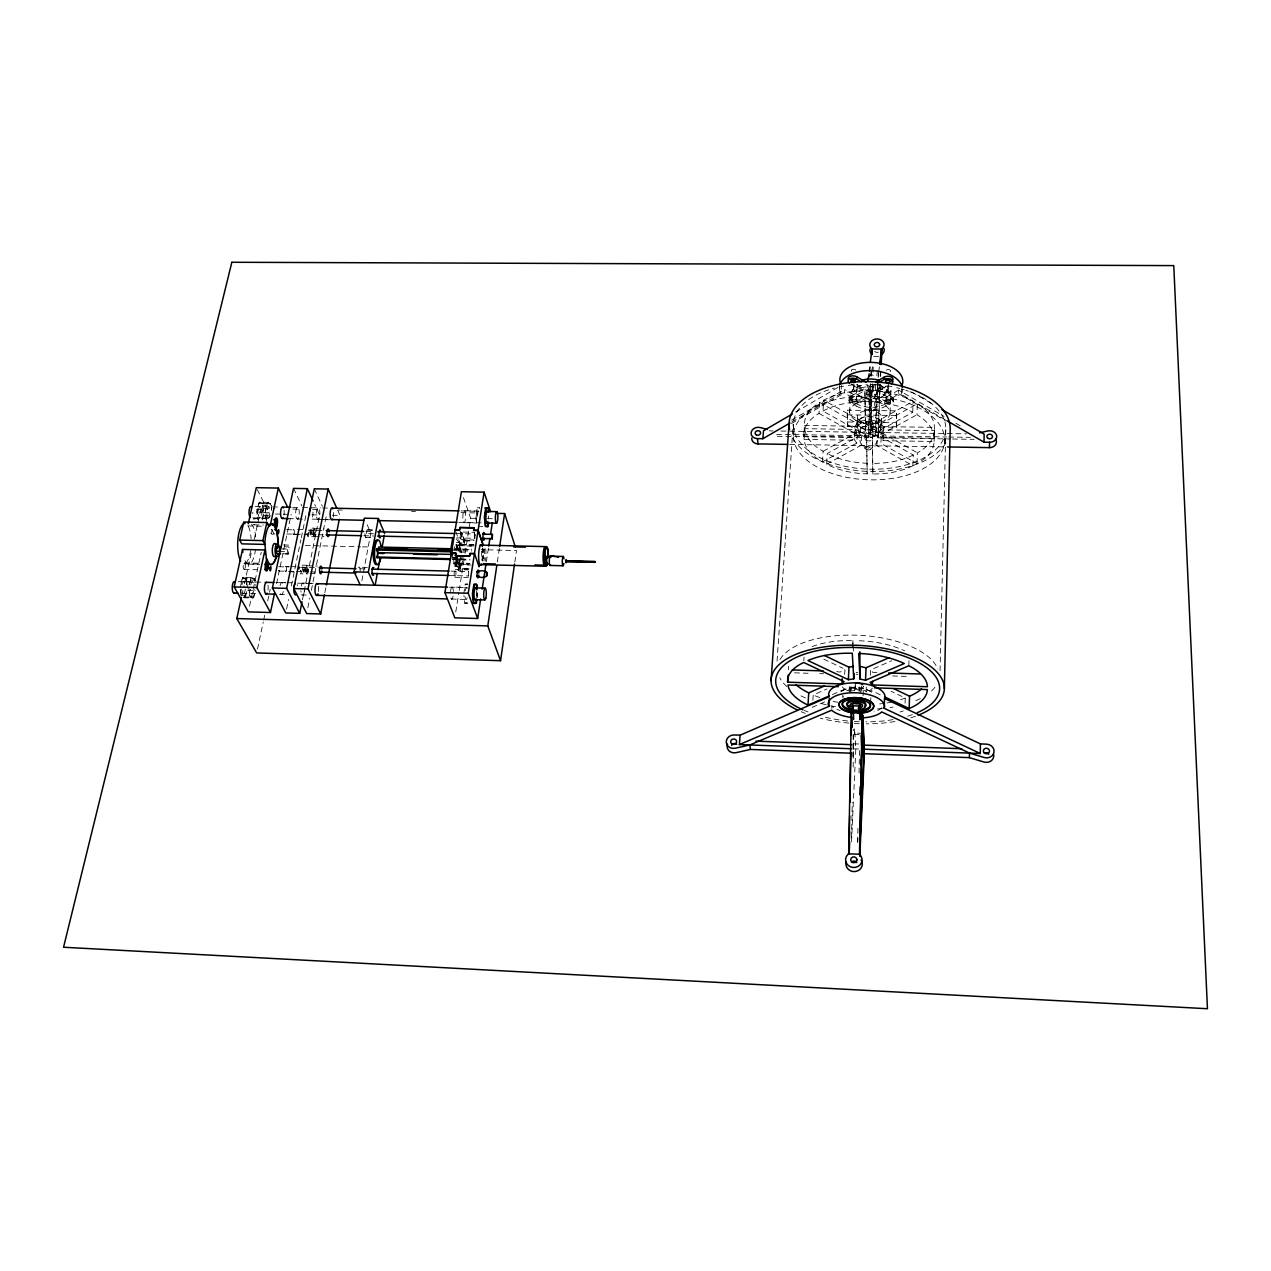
<?xml version="1.0" encoding="UTF-8"?>
<svg xmlns="http://www.w3.org/2000/svg" width="1271" height="1271" viewBox="0 0 1271 1271"><rect width="100%" height="100%" fill="white"/><g stroke="black" fill="none" stroke-linecap="round" stroke-linejoin="round"><path stroke-width="0.75" stroke-dasharray="5 3.75" d="M851.57 837.923L852.269 802.382M853.159 756.96L853.715 729.332M857.941 828.311L857.623 844.103L857.877 838.177M859.037 773.006L859.514 749.302M940.047 670.738L945.799 429.169M468.459 575.985L468.57 571.585M474.385 538.269L474.496 533.915M309.314 531.691L308.043 536.616L314.128 536.759L315.319 534.694L314.366 528.18L308.281 528.037M310.14 530.166L311.093 536.696L312.269 534.614L311.331 528.101L310.14 530.166L313.19 530.245L314.366 528.18M313.19 530.245L314.128 536.759M934.153 438.241L934.439 427.374A59.848 33.332 2 0 0 917.328 403.781L881.153 423.767L880.692 434.618L882.868 437.446L934.153 438.241A60.039 33.173 2.1 0 0 916.963 414.759L917.328 403.781M934.106 441.482L934.407 430.615L883.409 429.852L881.391 432.617L880.93 443.42L916.995 463.565A59.928 33.046 2.1 0 0 934.106 441.482L882.948 440.672L880.93 443.42M908.829 665.75L909.003 660.332M916.995 463.565L917.344 452.826A59.737 33.205 2 0 0 934.407 430.615M912.737 412.328L913.102 401.35A59.896 33.396 2.1 0 0 870.873 390.896L871.366 431.012L876.482 432.251L912.737 412.328A60.087 33.237 2.1 0 0 870.365 401.89M905.063 703.276L905.238 698.017L891.193 691.313M912.943 465.694L913.293 454.97L877.355 434.825L872.383 435.905L872.827 473.972A59.832 32.967 2.2 0 0 912.943 465.694L876.895 445.628L871.89 446.693M945.179 419.7L901.266 394.296L901.441 389.387M893.275 401.366L893.354 399.03M896.627 427.294L896.627 410.867L847.407 410.199L847.169 414.823L847.773 426.579L896.627 427.294L896.627 410.867M875.687 385.145L874.512 401.827L887.222 399.984L893.64 397.235L898.533 393.613L898.676 390.133L944.067 416.427M888.127 389.148L888.397 382.587M890.05 412.789L890.971 390.848M891.765 399.348L891.861 396.997L877.991 389.021L877.896 391.357L891.765 399.348A5.005 2.844 1.7 0 1 891.845 403.352A5.005 2.844 1.7 0 1 884.775 403.257L870.921 395.329L857.607 402.907A4.989 2.828 2.3 0 1 850.569 402.812A4.989 2.828 2.3 0 1 850.378 398.808L850.506 396.473L863.787 388.847L855.987 384.382M880.835 428.2L881.041 423.402M870.365 675.282L870.587 669.928L891.67 660.745M881.486 423.418L881.74 417.444M870.619 702.72L870.842 697.461A14.108 6.291 3.2 0 1 870.428 699.082M882.868 437.446L883.313 426.611L881.153 423.767M882.948 440.672L883.409 429.852M884.775 403.257L884.87 400.937L871.032 392.993L857.718 400.572A4.973 2.828 2.3 0 1 850.68 400.492A4.973 2.828 2.3 0 1 850.506 396.473M885.982 401.271L886.411 390.785M872.827 473.972L872.383 435.905M877.88 383.874L875.576 435.889L876.243 398.157L870.699 398.077L869.157 410.501L868.887 394.566L870.095 385.081M863.073 695.809L863.502 686.07A6.244 2.812 3.2 0 1 856.606 688.628A6.244 2.812 3.2 0 1 851.205 684.942M878.229 376.105L878.483 370.274M876.482 432.251L876.958 421.4L913.102 401.35M866.075 691.98L866.314 686.658M876.895 445.628L877.355 434.825M879.929 383.906L877.959 437.844L950.565 438.972M880.263 376.121L880.517 370.29M877.959 437.844L880.295 384.335M880.644 376.407L880.898 370.449M879.087 431.775L876.72 442.785L870.349 449.457M867.156 473.876L866.615 435.81L861.563 434.587L827.262 453.525L826.643 464.185A59.801 32.951 2.2 0 0 867.156 473.876L866.615 435.81M872.446 383.81L870.047 435.81L870.699 398.077M870.921 395.329L871.032 392.993M872.986 372.149L873.256 366.318M851.538 841.863L855.812 748.905L854.652 729.268M859.371 690.947L859.561 687.071M872.939 391.309L873.209 385.288M871.366 431.012L870.873 390.896M860.737 692.806L861.055 685.72M872.542 431.679L872.923 423.291M872.51 438.908L873.209 423.291M850.744 691.503L851.03 685.657M864.931 438.781L865.678 423.179M865.503 430.917L864.916 390.817A59.864 33.396 2.2 0 0 823.672 400.19L823.004 411.105L860.483 432.013L865.503 430.917L864.916 390.817M868.633 391.246L868.903 385.24M854.62 690.836L854.97 684.99M870.413 383.778L868.331 437.701L773.562 436.223M870.778 376.009L871.048 370.179M853.191 756.738L853.143 734.892M853.191 767.128L853.191 742.931M859.18 734.606L854.589 734.431L854.652 733.049L860.785 733.272M868.331 437.701L870.826 384.223M871.191 376.295L871.477 370.354M858.751 431.473L860.276 442.53L865.519 449.044M860.483 432.013L861.007 421.162L823.672 400.19M849.107 691.424L849.362 686.102M826.643 464.185L861.039 445.374L861.563 434.587M850.378 398.808L863.676 391.182L863.787 388.847M852.539 647.813L852.889 640.568A64.201 29.328 3.1 0 0 811.851 646.669M854.477 437.017L855.033 426.198L856.988 423.418L819.684 402.51A59.769 33.3 2.2 0 0 804.464 425.451L803.765 436.223L854.477 437.017L856.447 434.237L856.988 423.418M856.273 400.889L856.797 390.419M856.845 443.039L854.636 440.227L855.176 429.439L804.734 428.677L804.019 439.432A59.848 33.014 2.3 0 0 822.48 461.929L856.845 443.039L857.385 432.251L855.176 429.439M857.607 402.907L857.718 400.572M844.437 674.456C846.55 664.209 842.26 674.71 836.826 671.342M857.131 423.068L857.432 417.095M832.394 694.554L844.58 689.295L844.77 685.752M857.623 427.85L857.861 423.068M831.838 708.789L831.981 706.009L832.68 706.724A28.232 12.551 3.2 0 0 840.131 710.6M847.773 426.579L847.407 410.199M849.012 400.794L849.139 398.474M849.6 412.233L850.458 395.726M851.713 400.826L852.269 390.372M853.699 388.719L853.953 383.826M791.499 423.481L844.373 392.946L844.564 389.466L856.225 396.107L869.014 398.268M839.4 388.545L839.575 385.288M791.738 422.02L840.973 393.549L841.418 385.399M822.48 461.929L823.115 451.269A59.658 33.173 2.2 0 1 804.734 428.677M812.9 700.162L813.202 694.935L827.103 688.882M803.828 660.682L804.05 657.091M803.765 436.223A59.959 33.141 2.3 0 1 819.001 413.393L819.684 402.51M308.821 532.374L308.281 534.408L307.661 533.82M777.058 661.142L793.199 424.244M944.56 443.086A75.72 41.8 2.2 0 0 836.191 399.444A75.72 41.8 2.2 0 0 826.5 471.43A75.72 41.8 2.2 0 0 944.56 443.086L945.592 431.838M876.243 398.157L874.782 410.581L874.512 401.827M874.559 394.646L876.688 394.661L877.8 385.161M876.688 394.661L877.228 384.986M878.118 377.423L878.563 373.642M878.785 371.752L879.453 366.08M876.831 375.644L877.514 369.956M871.779 371.783L872.494 366.096M868.887 394.566L866.758 394.534L867.362 384.859M868.347 377.312L868.84 373.531M869.078 371.64L869.825 365.969M866.758 394.534L867.998 385.049M868.983 377.455L869.459 373.658M869.714 371.768L870.444 366.08M514.834 562.116L516.503 550.518L480.978 549.676M497.342 561.973L499.376 548.421M476.784 597.513L477.372 593.684M477.181 597.592L477.197 588.251M486.348 561.766L488.445 548.087M455.749 611.971L458.863 592.445M459.181 590.491L464.773 555.348M465.091 553.409L470.683 518.266L463.248 497.025M463.804 593.795L465.25 584.009L467.776 583.961M475.91 516.757L476.673 524.224L475.878 516.741L477.324 507.51L479.739 507.86M458.45 570.758L460.452 558.303L462.835 558.366L460.849 570.822L458.45 570.758L453.35 562.942L469.666 563.339M469.047 569.011L460.118 568.788L460.531 566.262L457.067 556.968M459.53 545.783L459.991 542.987L464.233 543.082L464.63 540.588L461.659 532.358M468.284 568.804L460.372 568.598L460.769 566.088L457.322 556.793M455.781 531.469L459.959 543.162L464.423 543.273L464.821 540.779L461.85 532.549M460.769 566.088L456.241 566.151L456.702 563.323L470.016 563.657M361.901 580.656L370.798 533.105L365.762 521.491M324.836 592.715L325.98 586.916M307.836 607.776L309.774 598.117M311.331 590.395L326.44 515.136M474.989 534.598L474.989 538.03M302.434 599.864L319.641 514.993L314.731 504.46M286.563 609.111L288.549 599.467M291.345 585.979L300.893 539.746M301.291 537.808L306.073 514.691M288.326 553.949L282.607 553.806L288.326 553.949L289.295 548.643A3.591 1.128 -88.5 0 0 288.374 546.816L282.512 546.737M276.57 583.659L291.17 514.374M288.167 553.997A3.591 1.128 -88.5 0 1 287.246 552.17L288.374 546.816M257.489 649.084L263.24 622.059M263.637 620.137L264.876 614.354M267.736 600.833L270.199 589.251M249.545 606.124L261.222 552.329M268.737 517.742L269.563 513.897L256.297 487.651M243.555 597.052L253.85 597.116L255.074 591.46M262.366 519.871L263.939 512.658L262.477 503.3L258.998 502.935L256.996 512.006L258.188 519.537M249.545 584.04L250.784 578.353L254.375 578.337L255.28 583.945M266.719 521.587L265.242 512.197L267.228 503.109L270.659 503.475L271.517 509.083M240.298 587.599L242.396 578.13L254.375 578.337M241.887 595.352L244.016 585.677M244.445 583.754L251.674 550.883M254.232 539.285L261.032 508.352L274.886 508.654M301.1 570.552L300.321 571.553M307.979 533.645L307.264 534.884L306.613 533.55M240.473 589.966L240.807 595.114L244.175 597.783L252.945 598.021L255.63 590.443M244.175 597.783L246.892 590.205L253.882 590.395M248.989 585.041L251.69 577.463L242.904 577.225L240.155 584.803M261.985 518.886L263.288 515.311L262.684 505.191L259.475 502.156L256.853 509.306L257.457 519.489M266.1 519.68L265.496 509.496L268.102 502.347L259.475 502.156M279.239 570.441L278.27 570.425M301.64 571.632L300.433 573.809L306.581 573.968L307.9 567.47L306.819 565.277L300.671 565.118M306.819 565.277L305.501 571.791L306.581 573.968M901.266 394.296L901.489 393.978A31.584 18.08 2 0 0 902.521 389.323M872.414 688.183L870.381 690.137L880.962 695.158M881.852 707.709L881.232 708.376A28.232 12.551 3.2 0 1 874.146 711.776M898.676 390.133L887.365 396.504L874.67 398.347M795.678 412.026L839.734 386.384M791.738 420.065L844.564 389.466M875.735 384.287L870.651 387.194L865.948 384.509M869.285 392.135A2.161 1.223 2 0 0 872.875 391.627A2.161 1.223 2 0 0 870.19 390.086A2.161 1.223 2 0 0 869.285 392.135L872.271 390.419M877.991 389.021L883.075 386.114M877.896 391.357L886.38 386.527M823.115 451.269L857.385 432.251M880.692 434.618L916.963 414.759M866.012 449.394A3.066 1.684 2.2 0 0 871.112 448.727A3.066 1.684 2.2 0 0 867.283 446.598A3.066 1.684 2.2 0 0 866.012 449.394L870.254 447.09M855.987 387.639L860.403 385.32A14.362 8.214 2 0 0 861.802 397.426A14.362 8.214 2 0 0 882.71 396.091A14.362 8.214 2 0 0 877.753 384.207M824.688 701.91L812.487 707.153A64.122 28.836 3.2 0 0 815.728 708.519M861.007 421.162L866.028 420.065M271.406 533.836C274.186 522.603 265.798 536.394 274.854 533.915M873.098 423.831A3.765 2.097 2.1 0 0 868.395 421.194A3.765 2.097 2.1 0 0 866.822 424.689A3.622 2.018 2.1 0 0 872.812 423.815A3.622 2.018 2.1 0 0 868.3 421.257A3.622 2.018 2.1 0 0 866.79 424.625A3.765 2.097 2.1 0 0 873.098 423.831L875.369 423.513M467.267 602.994L464.805 603.137L463.931 595.559M467.283 603.042L464.757 603.185L468.443 603.232M465.281 584.342L467.76 584.295M873.701 356.611L879.087 356.658M866.615 390.531L876.561 390.642M868.856 401.747L856.05 399.587L844.373 392.946M847.169 414.823L896.452 415.506M848.011 421.988L869.586 422.29M875.163 422.385L896.802 422.687M804.464 425.451L855.033 426.198M883.313 426.611L934.439 427.374M769.193 430.853L772.99 430.917M780.918 431.044L966.468 433.84M776.629 434.38L946.657 436.986M948.627 437.017L970.345 437.351M952.535 439.003L974.126 439.337M804.019 439.432L854.636 440.227M789.688 444.421L947.848 446.963M258.998 502.935L267.228 503.109M262.477 503.3L270.659 503.475M262.684 505.191L271.263 505.381L271.565 510.434M464.376 510.767A5.974 1.366 -88.8 0 1 465.313 519.871A5.974 1.366 -88.8 0 1 462.946 519.553A5.974 1.366 -88.8 0 1 464.376 510.767L478.452 511.053M255.058 506.541L278.826 507.05M292.695 507.336L300.623 507.51M302.609 507.558L320.435 507.923M322.421 507.971L328.363 508.098M461.119 510.91L478.96 511.292M292.711 509.036L300.639 509.21M312.507 509.449L320.435 509.623M338.261 510.005L342.217 510.084M411.534 511.562L415.49 511.641M461.039 512.626L478.865 512.991M256.853 509.306L265.496 509.496M256.996 512.006L265.242 512.197M263.939 512.658L272.105 512.833M275.457 514.024L281.352 514.151M283.322 514.199L289.216 514.326M311.888 514.819L319.641 514.993M332.271 515.263L340.056 515.422L337.673 510.164M470.683 518.266L476.244 518.377M487.365 518.616L492.926 518.743M263.288 515.311L270.135 515.454M252.754 517.837L268.61 518.187M288.422 518.632L298.335 518.838M312.205 519.14L320.133 519.315M322.119 519.362L328.061 519.489M458.831 522.365L482.615 522.889M297.303 519.029L305.151 519.204M317.925 519.489L329.745 519.744M464.058 522.699L476.371 522.969M254.184 518.393L269.245 518.727M479.231 526.337L482.773 526.416M254.009 524.828L263.415 525.034M247.702 525.892L263.033 526.242M314.35 528.672A3.797 1.144 -88.7 0 1 315.192 534.44A3.797 1.144 -88.7 0 1 313.206 534.297A3.797 1.144 -88.7 0 1 314.35 528.672L324.248 528.895M372.562 530.039L365.587 529.88L373.753 530.134M463.121 532.041L474.448 532.311M297.541 529.514L303.451 529.642M286.674 529.689L294.586 529.864M308.218 530.182L324.264 530.547M365.794 531.5L373.706 531.675M456.766 533.566L474.56 533.979M373.626 533.772L364.888 533.566L365.381 537.347L366.572 537.426L366.779 529.975M286.563 533.979L316.225 534.662M318.211 534.71L324.137 534.853M363.697 535.758L373.579 535.981M456.654 537.903L474.448 538.316M293.442 534.567L301.338 534.741M365.381 537.347L372.371 537.522M314.144 536.267L324.041 536.489M461.039 539.667L474.258 539.984M464.63 540.588L473.495 540.795M464.821 540.779L472.669 540.969M461.738 552.933L459.752 543.686L459.101 542.415L456.686 542.352L459.355 552.869M460.293 551.884A9.755 2.272 -88.6 0 0 458.291 544.56A9.755 2.272 -88.6 0 0 455.908 551.678A10.184 2.367 -88.6 0 1 458.386 544.353L473.575 544.703M474.099 544.925L455.876 544.496A9.755 2.272 -88.6 0 1 457.878 551.836M474.083 545.958L455.86 545.529A8.738 2.034 -88.6 0 1 457.496 549.978M457.894 545.624L472.78 546.101M453.699 548.818L471.462 549.231M283.576 544.957L291.472 545.148M305.294 545.466L360.567 546.8M362.537 546.848L370.433 547.023M455.32 549.056L471.112 549.437M453.969 549.549L471.732 549.978M454.001 550.645L471.827 551.074M459.737 552.043L467.664 552.234M281.733 548.897L289.343 549.088M279.572 551.55L287.198 551.725M452.047 557.715L463.883 558.001M452.063 558.827L469.889 559.272M452.349 559.574L470.159 560.018M455.368 563.99L469.635 564.356M455.765 557.079A10.184 2.367 -88.6 0 0 457.846 564.721L471.144 565.055M454.684 566.246L457.099 566.31L460.849 570.822M244.35 562.862L259.586 563.244M243.953 563.768L259.332 564.165M248.655 564.102L259.761 564.388M306.804 565.786L317.305 566.056M455.177 569.551L468.522 569.885M367.367 567.406L358.533 567.184L359.757 567.2L360.265 570.965M285.832 566.485L289.311 566.564M291.059 566.612L296.302 566.755M278.857 566.739L288.739 566.993M300.607 567.295L318.433 567.74M359.979 568.804L365.921 568.947M451.014 571.124L468.808 571.569M244.175 569.376L257.489 569.726M278.73 571.076L286.642 571.267M288.628 571.33L294.57 571.473M296.54 571.537L308.424 571.839M310.394 571.886L318.306 572.093M448.917 575.461L468.697 575.97M289.184 571.775L296.159 571.95M310.092 573.539L317.099 573.729M454.97 577.304L468.332 577.638M242.396 578.13L250.784 578.353M242.904 577.225L246.256 579.973L255.01 580.196L255.328 585.311M243.698 581.721L252.484 581.959M281.844 582.531L285.355 582.611M287.103 582.658L292.378 582.801M302.895 583.087L306.422 583.182M308.17 583.23L313.444 583.357M450.554 591.619A6.101 1.43 -88.3 0 1 452.047 587.059L466.425 587.44M238.313 581.578L266.449 582.325M275.839 582.579L285.705 582.849M297.557 583.167L313.349 583.58M449.6 587.202L467.378 587.679M241.951 593.287L257.743 593.716M279.461 594.304L287.373 594.526M301.195 594.907L309.091 595.13M451.269 599.022L467.077 599.467M240.807 595.114L249.624 595.368L252.945 598.021M253.85 597.116L245.51 596.893L247.575 587.472L246.034 578.114M876.847 672.613L872.939 672.486L870.587 669.928M794.582 672.82L808.086 673.265M819.668 673.63L823.529 673.757M892.576 675.95L906.239 676.394M853.667 743.805L859.609 744.028M853.556 748.826L858.815 749.016M871.858 420.145L876.958 421.4M866.107 446.598L861.039 445.374M477.34 507.717L479.707 508.05M860.102 422.179L863.74 423.068M864.979 423.37L866.679 423.783M823.719 659.093L842.959 668.276M819.001 413.393L856.447 434.237M881.391 432.617L917.344 452.826M851.189 384.033L863.676 391.182M955.84 423.243L962.576 427.151M898.533 393.613L945.672 420.876M911.672 391.992L931.897 403.749M457.099 566.31L454.653 557.508M844.58 689.295L842.196 686.785M880.787 385.558L884.616 387.989M251.69 577.463L255.01 580.196M268.102 502.347L271.263 505.381M456.178 538.777L459.101 542.415M840.973 393.549L840.719 393.216A31.584 18.08 2 0 1 839.702 385.415M261.032 508.352L266.338 518.79M271.66 529.213L275.203 536.171M306.978 534.408L308.043 536.616M293.522 488.382L301.894 505.922M314.287 488.795L322.389 506.351M452.095 554.823L456.241 566.151M456.225 557.476L460.372 568.598M455.971 557.651L460.118 568.788M460.245 531.755L464.423 543.273M460.07 531.564L464.233 543.082M474.131 532.072L475.29 535.361M240.616 589.474L241.252 593.239M248.703 587.822L250.26 597.243M249.307 590.205L249.624 595.368M246.256 579.973L246.781 588.489M854.255 728.791L854.589 734.431M852.889 640.568L853.095 644.254M853.206 646.097L853.508 651.626M855.335 683.925L855.748 691.329M861.579 685.975L861.865 691.535M793.342 424.244L793.406 435.476M887.476 386.575A17.222 9.866 2 0 1 871.239 398.729A17.222 9.866 2 0 1 854.16 386.177M890.272 370.306A2.32 1.335 1.5 0 1 890.304 371.64M886.268 370.258A2.32 1.335 1.5 0 1 889.907 370.02M851.681 371.227A2.304 1.335 2.3 0 1 851.395 370.211M851.618 369.893A2.304 1.335 2.3 0 1 853.874 369.257A2.304 1.335 2.3 0 1 855.844 370.258M886.268 385.86A17.19 9.898 1.9 0 1 856.622 385.51M878.34 352.115A2.685 2.161 -3.2 0 1 874.718 351.289M841.466 691.281A17.46 7.801 3.2 0 1 856.4 687.833A17.46 7.801 3.2 0 1 871.763 692.282M841.672 691.233A17.222 7.69 3.2 0 1 856.4 687.833A17.222 7.69 3.2 0 1 871.556 692.218M934.916 687.246A80.963 36.923 3.1 0 1 928.815 693.283M920.315 698.573A80.963 36.923 3.1 0 1 913.468 701.592M893.068 707.073A80.963 36.923 3.1 0 1 890.065 707.566M882.36 708.535A80.963 36.923 3.1 0 1 876.005 709.043M835.492 706.708A80.963 36.923 3.1 0 1 830.821 705.818M826.245 704.801A80.963 36.923 3.1 0 1 821.781 703.657M805.433 697.954A80.963 36.923 3.1 0 1 798.347 694.49M786.924 686.594A80.963 36.923 3.1 0 1 779.759 677.777M780.013 659.49A80.963 36.923 3.1 0 1 861.277 635.421A80.963 36.923 3.1 0 1 937.76 668.975M905.238 698.017A63.947 29.074 3.1 0 1 897.056 700.75M891.797 702.037A63.947 29.074 3.1 0 1 886.459 703.022M884.616 703.308A63.947 29.074 3.1 0 1 877.101 704.134M838.034 702.323A63.9 29.074 3.1 0 1 832.394 701.195M819.843 697.604A63.9 29.074 3.1 0 1 813.202 694.935M788.465 669.801A64.09 29.249 3.2 0 1 788.608 666.354M859.291 640.759A64.233 29.344 3.1 0 1 904.698 650.863M912.403 714.604A82.059 37.002 3.1 0 1 907.224 716.32M892.973 719.624A82.059 37.002 3.1 0 1 865.853 721.864M859.228 721.753A82.059 37.002 3.1 0 1 854.239 721.499M847.63 720.975A82.059 37.002 3.1 0 1 822.242 716.494M808.07 711.967A82.059 37.002 3.1 0 1 804.178 710.378M903.284 710.902A64.154 28.852 3.1 0 1 900.043 712.014M857.893 674.488A2.335 1.064 3.1 0 1 856.241 674.123M856.146 672.613A2.335 1.064 3.1 0 1 857.782 672.359M823.004 411.105A60.055 33.237 2.2 0 1 864.391 401.811M921.65 397.029A76.276 42.451 2.1 0 1 928.148 455.415A76.276 42.451 2.1 0 1 824.212 459.673A76.276 42.451 2.1 0 1 805.814 401.779M808.61 399.65A76.276 42.451 2.1 0 1 834.523 388.1M838.955 387.019A76.276 42.451 2.1 0 1 843.531 386.13M848.202 385.399A76.276 42.451 2.1 0 1 857.83 384.446M874.241 384.446A76.276 42.451 2.1 0 1 882.424 385.177M887.269 385.86A76.276 42.451 2.1 0 1 892.035 386.702M896.706 387.719A76.276 42.451 2.1 0 1 899.757 388.497M901.266 388.894A76.276 42.451 2.1 0 1 904.221 389.768M905.683 390.245A76.276 42.451 2.1 0 1 908.543 391.214M909.941 391.722A76.276 42.451 2.1 0 1 920.426 396.393M913.293 454.97A59.642 33.125 2.1 0 1 873.304 463.327M867.648 463.232A59.61 33.11 2.2 0 1 827.262 453.525M870.174 384.398A20.145 11.471 2 0 1 889.001 400.937A20.145 11.471 2 0 1 855.462 403.082A20.145 11.471 2 0 1 864.931 384.732M891.861 396.997A5.005 2.844 1.7 0 1 891.94 401.016A5.005 2.844 1.7 0 1 884.87 400.937M869.428 376.407A2.145 1.239 1.9 0 1 871.445 374.866A2.145 1.239 1.9 0 1 873.558 376.438M843.34 696.778A14.092 6.291 3.2 0 1 842.752 695.126M846.581 690.789A14.092 6.291 3.2 0 1 866.568 691.44M843.277 698.176A14.108 6.291 3.2 0 1 842.689 696.524M849.378 691.265A14.108 6.291 3.2 0 1 860.07 690.995M945.926 442.959A80.629 44.882 2.1 0 1 866.075 471.334A80.629 44.882 2.1 0 1 791.325 435.175M915.485 716.224A86.746 39.115 3.1 0 1 910.02 718.02M894.959 721.499A86.746 39.115 3.1 0 1 866.329 723.85M859.323 723.723A86.746 39.115 3.1 0 1 854.08 723.469M848.837 723.072A86.746 39.115 3.1 0 1 820.319 718.194M805.337 713.412A86.746 39.115 3.1 0 1 801.238 711.728M458.386 544.353A10.184 2.367 -88.6 0 1 460.467 552.011M460.324 557.254A10.184 2.367 -88.6 0 1 457.846 564.721M459.864 559.24A9.755 2.272 -88.6 0 1 457.782 564.054A9.755 2.272 -88.6 0 1 455.939 559.113M482.678 547.96A10.2 2.256 -88.6 0 1 482.71 560.241M478.103 511.212A5.974 1.335 -88.8 0 0 476.959 518.425A5.767 1.287 -88.8 0 1 478.103 511.435M465.186 590.777A5.894 1.35 -88.3 0 1 467.093 588.568M467.124 597.815A5.894 1.35 -88.3 0 1 465.79 599.388A5.894 1.35 -88.3 0 1 464.932 595.273M452.047 587.059A6.101 1.43 -88.3 0 1 453.318 591.539M453.064 596.163A6.101 1.43 -88.3 0 1 451.729 599.261A6.101 1.43 -88.3 0 1 450.57 596.258M461.468 532.152A3.829 0.89 -88.7 0 1 461.802 538.11A3.829 0.89 -88.7 0 1 460.356 537.967A3.829 0.89 -88.7 0 1 461.008 532.12M476.561 590.951A5.894 1.319 -88.3 0 1 476.577 595.4M250.737 584.882A5.799 1.907 -88.1 0 1 254.057 584.835M254.121 589.22A5.799 1.907 -88.1 0 1 252.166 593.557A5.799 1.907 -88.1 0 1 250.419 589.299M241.935 584.644A5.799 1.938 -88.1 0 1 245.287 584.596M245.367 588.981A5.799 1.938 -88.1 0 1 243.381 593.319A5.799 1.938 -88.1 0 1 241.617 589.061M268.531 518.187A5.672 1.843 -88.9 0 1 266.846 513.341A5.672 1.843 -88.9 0 1 268.197 507.113A5.672 1.843 -88.9 0 1 270.342 509.83M270.199 515.486A5.672 1.843 -88.9 0 1 269.007 518.028M488.429 515.899A5.767 1.271 -88.8 0 1 488.35 518.886M456.384 549.85A8.738 2.034 -88.6 0 1 458.529 545.672A8.738 2.034 -88.6 0 1 460.054 552.138M459.673 558.732A8.738 2.034 -88.6 0 1 457.814 563.037A8.738 2.034 -88.6 0 1 456.162 558.62M457.274 558.668A8.738 2.034 -88.6 0 1 455.399 562.974A8.738 2.034 -88.6 0 1 453.731 558.557M454.335 547.992A8.738 2.034 -88.6 0 1 454.796 546.625M457.751 556.857A9.755 2.272 -88.6 0 1 455.669 563.927A9.755 2.272 -88.6 0 1 453.525 559.065M485.617 548.834A8.754 1.922 -88.6 0 1 485.3 561.162M482.567 561.083A8.754 1.922 -88.6 0 1 482.885 548.675M484.187 548.802A8.754 1.938 -88.6 0 1 483.87 561.131M248.338 526.401A20.161 6.736 -88.5 0 1 251.086 538.729M250.594 550.724A20.161 6.736 -88.5 0 1 242.221 563.053M312.968 512.07A5.91 1.795 -88.9 0 1 311.522 519.172M298.637 517.424A5.91 1.827 -88.9 0 1 295.746 515.47A5.91 1.827 -88.9 0 1 297.462 507.24A5.91 1.827 -88.9 0 1 299.178 514.819M297.144 584.644A6.037 1.875 -88.1 0 1 297.414 585.883M280.113 585.566A6.037 1.907 -88.1 0 1 282.098 582.579A6.037 1.907 -88.1 0 1 283.56 586.964M283.258 591.523A6.037 1.907 -88.1 0 1 281.511 594.59A6.037 1.907 -88.1 0 1 279.954 591.603M300.464 570.123A2.606 0.794 -88.3 0 1 300.226 571.283M252.802 512.292A5.672 1.875 -88.9 0 1 252.707 513.754M267.99 585.216A5.815 1.875 -88.1 0 1 267.831 590.999M284.005 510.116A5.688 1.795 -88.9 0 1 283.846 515.788M253.406 519.267A3.225 1.064 -88.8 0 1 254.915 519.394M254.55 524.43A3.225 1.064 -88.8 0 1 253.485 524.351M251.499 524.176A20.384 6.768 -88.5 0 1 255.821 538.793M255.535 549.247A20.384 6.768 -88.5 0 1 244 558.017M318.449 586.455A6.053 1.811 -88.2 0 1 318.29 592.477M301.211 586.138A6.037 1.843 -88.2 0 1 304.42 586.074M304.484 590.65A6.037 1.843 -88.2 0 1 302.562 595.162A6.037 1.843 -88.2 0 1 300.893 590.729M333.59 512.515A5.926 1.732 -88.8 0 1 333.288 516.979M319.228 517.869A5.91 1.779 -88.8 0 1 316.368 515.438A5.91 1.779 -88.8 0 1 318.401 507.701A5.91 1.779 -88.8 0 1 319.545 516.677M302.53 567.359L303.515 573.888L304.722 571.712L303.737 565.198L302.53 567.359M302.991 568.979C303.404 576.621 305.231 563.911 302.991 568.979M306.073 569.058C306.486 576.7 308.313 563.99 306.073 569.058M310.601 531.802C310.966 539.412 312.809 526.925 310.601 531.802M313.635 531.866C314.016 539.476 315.844 527.004 313.635 531.866M482.71 555.904L482.027 560.304L481.534 552.567L481.725 551.312L482.63 553.902L483.314 549.517L483.615 558.493L482.71 555.904M852.539 399.428A2.272 1.287 2.3 0 0 856.32 398.887A2.272 1.287 2.3 0 0 853.477 397.267A2.272 1.287 2.3 0 0 852.539 399.428M886.761 399.872A2.288 1.303 1.7 0 0 890.574 399.332A2.288 1.303 1.7 0 0 887.746 397.712A2.288 1.303 1.7 0 0 886.761 399.872M852.968 391.293A2.272 1.303 2.3 0 0 856.733 390.753A2.272 1.303 2.3 0 0 853.89 389.133A2.272 1.303 2.3 0 0 852.968 391.293M887.094 391.722A2.288 1.303 1.6 0 0 890.907 391.182A2.288 1.303 1.6 0 0 888.079 389.546A2.288 1.303 1.6 0 0 887.094 391.722M861.15 432.426A11.614 6.466 2.1 0 0 880.485 429.868A11.614 6.466 2.1 0 0 866.059 421.702A11.614 6.466 2.1 0 0 861.15 432.426M861.373 427.66A11.598 6.482 2.1 0 0 880.692 425.086A11.598 6.482 2.1 0 0 866.282 416.888A11.598 6.482 2.1 0 0 861.373 427.66M866.091 440.274A3.781 2.097 2.2 0 0 872.399 439.448A3.781 2.097 2.2 0 0 867.68 436.811A3.781 2.097 2.2 0 0 866.091 440.274M856.4 406.084A20.145 11.455 2 0 0 889.986 401.541A20.145 11.455 2 0 0 865.043 387.067A20.145 11.455 2 0 0 856.4 406.084M855.685 420.224A20.241 11.391 2.1 0 0 889.414 415.728A20.241 11.391 2.1 0 0 864.359 401.318A20.241 11.391 2.1 0 0 855.685 420.224M861.118 421.924A12.154 6.816 2.1 0 0 881.359 419.208A12.154 6.816 2.1 0 0 866.266 410.597A12.154 6.816 2.1 0 0 861.118 421.924M860.832 427.866A12.186 6.8 2.1 0 0 881.105 425.165A12.186 6.8 2.1 0 0 865.98 416.57A12.186 6.8 2.1 0 0 860.832 427.866M866.393 433.014A3.638 2.018 2.2 0 0 872.43 432.204A3.638 2.018 2.2 0 0 867.902 429.662A3.638 2.018 2.2 0 0 866.393 433.014M861.833 435.476A10.168 5.64 2.2 0 0 878.785 433.236A10.168 5.64 2.2 0 0 866.123 426.087A10.168 5.64 2.2 0 0 861.833 435.476M869.396 389.784A2.161 1.239 2 0 0 872.97 389.276A2.161 1.239 2 0 0 870.301 387.734A2.161 1.239 2 0 0 869.396 389.784M886.665 402.208A2.288 1.303 1.7 0 0 890.478 401.668A2.288 1.303 1.7 0 0 887.651 400.047A2.288 1.303 1.7 0 0 886.665 402.208M852.428 401.747A2.272 1.287 2.3 0 0 856.209 401.223A2.272 1.287 2.3 0 0 853.349 399.602A2.272 1.287 2.3 0 0 852.428 401.747M455.638 576.176A3.877 0.906 -88.4 0 0 455.415 569.678A3.877 0.906 -88.4 0 0 454.176 574.413A3.877 0.906 -88.4 0 0 455.638 576.176M261.604 515.311A5.672 1.859 -88.9 0 0 260.237 506.652A5.672 1.859 -88.9 0 0 258.394 514.993A5.672 1.859 -88.9 0 0 261.604 515.311M294.173 533.327A2.574 0.794 -88.7 0 0 293.585 529.419A2.574 0.794 -88.7 0 0 292.791 533.232A2.574 0.794 -88.7 0 0 294.173 533.327M286.293 570.933A2.606 0.81 -88.3 0 0 286.039 566.58A2.606 0.81 -88.3 0 0 284.942 569.742A2.606 0.81 -88.3 0 0 286.293 570.933M244.969 568.439A3.257 1.096 -88.3 0 0 244.636 562.974A3.257 1.096 -88.3 0 0 243.174 566.945A3.257 1.096 -88.3 0 0 244.969 568.439M307.455 572.347A3.845 1.16 -88.3 0 0 307.105 565.913A3.845 1.16 -88.3 0 0 305.548 570.6A3.845 1.16 -88.3 0 0 307.455 572.347"/><path stroke-width="1.5" d="M545.291 561.417L545.926 557.747M979.448 432.823L987.964 430.917A7.006 5.751 1.4 0 1 996.686 435.874A7.006 5.751 1.4 0 1 989.648 442.26L984.04 442.181L984.135 434.11L942.018 409.627M861.103 735.385L861.833 749.127L980.275 753.512L980.402 743.916L884.537 698.494L885.013 696.651A28.184 12.599 3.2 0 0 856.161 682.924A28.184 12.599 3.2 0 0 828.724 694.776L829.423 696.635L740.103 735.178L734.193 734.956A7.435 6.72 -9.1 0 0 726.265 742.296A7.435 6.72 -9.1 0 0 735.067 748.254L749.747 744.981L831.758 710.187L832.457 710.902A28.264 12.503 3.2 0 0 849.822 717.225L851.618 717.4L851.268 735.162M849.679 816.109L849.123 843.737L849.679 831.87M849.949 802.287L850.919 752.925M848.774 853.794L847.852 854.477A8.246 7.69 2.4 0 0 848.138 865.344A8.246 7.69 2.4 0 0 859.8 865.138A8.246 7.69 2.4 0 0 859.498 854.271L862.246 713.396L858.624 713.269M862.596 715.001L859.943 844.214L864.264 745.124L862.771 715.573M944.353 688.723L950.2 429.233A80.629 44.882 2.1 0 0 865.519 381.602A80.629 44.882 2.1 0 0 789.561 429.646M884.489 696.826L909.162 708.535L909.559 696.222A64.043 29.169 3 0 0 921.507 688.882M980.275 753.512L884.155 708.281L884.537 698.494M877.435 383.318L884.203 379.425L884.314 377.074A5.068 2.923 1.6 0 1 890.431 376.677A5.068 2.923 1.6 0 1 892.846 379.997M872.414 684.942L870.047 682.416L908.829 665.75A64.392 29.042 3.1 0 1 927.401 686.737L872.414 684.942L872.557 681.383M859.816 794.645L860.165 786.717M861.134 764.951L861.833 749.127M865.519 680.255L904.269 663.526A64.456 29.122 3.1 0 0 858.703 653.453L860.022 679.048L865.519 680.255L866.075 667.752L888.89 657.774M880.771 364.459L881.121 356.674L880.231 364.269M881.153 364.507L882.153 348.524A7.149 5.751 -3.3 0 0 881.836 340.406A7.149 5.751 -3.3 0 0 871.731 340.85A7.149 5.751 -3.3 0 0 872.033 348.969L872.208 354.498A7.118 5.735 -3.2 0 1 870.174 349.048M859.832 856.432L864.328 753.687L862.246 713.396M860.022 679.048L859.847 651.816M859.275 713.031L859.307 706.025L853.032 705.818L853 712.809L859.275 713.031L859.403 710.219L859.911 719.608M853.747 678.841L852.285 653.246A64.408 29.106 3.2 0 0 807.991 660.539L848.377 679.699L853.747 678.841L854.001 673.487M853 712.809L853.127 709.996A14.124 6.26 3.2 0 1 844.008 700.416M849.155 853.985L849.695 842.133M848.377 679.699L848.98 667.227L824.482 655.502M993.525 754.005A7.642 6.832 8.2 0 1 991.475 760.551A7.642 6.832 8.2 0 1 984.088 762.06L969.344 757.627L969.566 753.115L881.677 711.903L881.057 712.57A28.264 12.503 3.2 0 1 864.264 717.734L862.485 717.781M861.261 381.808L856.575 379.108L856.686 376.756A5.052 2.907 2.3 0 0 850.569 376.216A5.052 2.907 2.3 0 0 848.377 379.473M788.115 675.108L787.655 682.193L842.006 683.957L842.26 678.635M947.848 446.963L989.362 447.63L989.648 442.26M740.103 735.178L739.372 744.584L828.899 706.39L829.312 698.589M828.914 696.063L808.006 705.087L808.737 692.854A63.963 29.138 3.2 0 1 796.139 684.767M771.068 680.605L789.021 424.021M767.446 429.455L760.058 427.517A6.816 5.64 -7.2 0 0 751.209 432.124A6.816 5.64 -7.2 0 0 757.421 438.622L762.87 438.702L763.49 430.774L792.294 414.012M879.675 364.189L881.454 349.064L872.033 348.969L870.317 362.203M867.855 381.078L868.347 377.312M241.474 597.275L236.787 618.548L256.678 652.944L500.552 660.698L514.548 564.054M500.552 660.698L487.778 625.904L496.77 565.849M499.662 546.482L504.603 513.548L496.675 513.373M476.482 599.435L475.894 603.28L473.416 603.423L472.415 593.875L473.908 584.231L476.387 584.183L476.975 589.887M488.255 523.032L487.699 526.702L485.331 526.448L484.378 516.916L485.808 507.685L488.175 508.035L488.541 511.832M476.895 599.483L476.323 603.248L473.892 603.391L472.907 594.034L474.385 584.581L476.8 584.533L477.197 588.251M488.636 522.937L488.08 526.544L485.776 526.289L484.839 516.947L486.253 507.892L488.557 508.241L488.922 511.959M490.574 511.657L484.092 492.163L461.405 491.718L444.929 592.636L454.827 617.833L477.674 618.484L480.66 598.927M482.154 589.156L486.046 563.72M488.747 546.117L489.939 538.3M490.527 534.392L492.322 522.651M479.532 563.895L479.088 566.723L474.48 553.52L469.936 553.409L469.523 555.951L455.526 555.618L455.939 553.076L451.396 552.964M477.674 618.484L468.252 593.255L484.092 492.163M451.364 553.155L455.685 553.25L455.288 555.792L469.714 556.158L470.111 553.6L474.448 553.711M451.841 555.618L450.712 550.105L452.762 537.522M375.231 584.835L377.312 573.412M378.011 569.599L380.108 558.176M382.206 546.752L384.303 535.313M450.363 559.526L377.169 557.715L377.646 552.615L376.518 550.025L376.756 548.786L452.015 550.597M451.729 548.77L378.679 547.023L377.868 551.376L376.756 548.786M377.169 557.715L377.964 553.362M374.151 585.121L368.368 572.204L378.345 518.473L364.332 518.171L354.148 571.839L360.09 584.755M336.879 508.4L328.172 489.065L314.287 488.795L293.76 588.552L306.676 613.559L320.657 613.957L324.455 594.637M326.361 584.978L339.293 519.299M320.657 613.957L308.011 588.934L328.172 489.065M313.095 500.949L307.36 488.668L293.522 488.382L272.423 587.965L285.768 612.956L299.702 613.353L302.053 601.787M299.702 613.353L286.642 588.346L307.36 488.668M265.401 554.283L264.956 549.978L242.539 549.437L234.198 586.932L248.29 611.875L270.469 612.527L274.536 593.271M279.572 551.55L280.605 546.689L277.142 546.609L276.093 551.455L279.525 551.106A3.591 1.144 -88.5 0 1 280.446 546.737L280.605 546.689M267.752 568.884L268.944 563.387M277.3 524.351A4.306 1.382 -88.8 0 1 274.917 524.145A4.306 1.382 -88.8 0 1 276.3 517.805A4.306 1.382 -88.8 0 1 277.3 524.351L276.157 529.721L275.044 529.689M270.469 612.527L256.821 587.552L264.956 549.978M248.242 523.843L256.297 487.651L278.333 488.08L270.501 524.335L266.783 524.256M265.432 564.499L266.624 558.986M266.37 568.836L267.498 563.53M267.434 565.182L266.64 568.852A4.353 1.414 -88.3 0 0 266.56 563.593M262.89 540.62L266.831 522.54L243.762 522.016L239.711 540.064L241.76 543.861L264.876 544.401L262.89 540.62L239.711 540.064M842.006 683.957L844.071 681.574L803.717 662.477A64.297 29.026 3.2 0 0 787.655 682.193M884.155 708.281L884.648 706.454A28.264 12.503 3.2 0 0 855.701 692.79A28.264 12.503 3.2 0 0 828.199 704.531L828.899 706.39M547.547 563.911C544.099 557.556 548.198 554.363 558.509 557.318M492.37 534.376L492.242 538.729L492.37 534.376L482.472 534.154M595.4 562.338L565.992 561.56L595.321 561.671M545.704 546.975A9.818 1.875 -88.6 0 0 543.082 557.604A9.818 1.875 -88.6 0 0 545.704 564.944L545.958 564.944M476.609 576.176C490.654 581.737 491.051 566.93 476.736 571.775M486.618 572.029L486.507 576.43M762.87 438.702L790.038 423.005M875.83 381.936L884.314 377.074M808.737 692.854L824.371 686.022M271.978 523.843L268.642 526.528A20.209 6.498 -88.6 0 0 264.861 543.956L266.354 558.573M848.98 667.227L853.429 666.385M851.872 753.226L750.462 749.445L735.845 752.718A7.404 6.705 -9 0 1 727.473 744.139M858.29 713.174L865.44 712.491A17.508 7.753 3.2 0 0 873.352 708.074L873.876 706.088A17.508 7.753 3.2 0 0 855.939 697.668A17.508 7.753 3.2 0 0 838.908 704.897L839.638 706.93A17.508 7.753 3.2 0 0 852.301 712.793M373.642 575.096L372.451 575.096L371.958 571.315L372.657 567.533L373.849 567.549M751.733 438.145A6.8 5.624 -7.1 0 0 758.056 443.913L787.702 444.389M484.807 507.955L488.175 508.035M282.798 507.129L290.725 507.304M332.335 508.178L459.133 510.863M486.872 511.45L496.786 511.657A5.767 1.239 -88.8 0 1 497.628 520.459A5.767 1.239 -88.8 0 1 495.483 520.157A5.767 1.239 -88.8 0 1 496.786 511.657M282.48 518.489L288.422 518.632M332.017 519.585L363.728 520.284M377.598 520.586L456.861 522.333M486.586 522.985L496.484 523.207M273.662 519.823L275.044 519.855L273.885 525.241L272.772 525.225M272.534 525.034L273.916 525.05M455.177 529.816L459.466 529.912L459.88 527.417L474.194 527.735L473.797 530.245L478.103 530.341L482.678 543.511L482.249 546.323A10.2 2.256 -88.6 0 0 479.326 548.437A10.2 2.256 -88.6 0 0 478.976 561.575A10.2 2.256 -88.6 0 0 481.788 563.943M455.145 530.007L459.657 530.102L460.07 527.608L473.956 527.91L473.559 530.42L478.087 530.531L482.662 543.702M274.806 529.499L276.188 529.53M326.234 530.595L363.808 531.453M377.662 531.771L454.78 533.518M326.123 534.884L361.711 535.711M377.535 536.076L452.698 537.808M482.36 538.507L492.242 538.729M480.025 545.068L545.227 546.609M513.595 546.88L525.447 547.165M384.922 547.896L406.625 548.421M438.193 549.183L451.999 549.501M450.712 550.105L453.143 550.168M376.518 550.025L451.809 551.852M550.279 556.142L563.275 556.444M377.646 552.615L452.778 554.442M379.95 553.409L383.89 553.505M413.536 554.22L437.256 554.792M277.237 553.663L280.7 553.759M594.939 561.496L566.008 560.797L594.812 562.179M376.836 556.984L450.093 558.779M483.504 563.673L495.356 563.974M534.884 564.96L544.751 565.198M550.041 565.452L563.037 565.77M479.517 564.594L544.735 566.231M320.403 567.803L356.023 568.709M371.863 569.106L449.028 571.076M354.148 571.839L368.368 572.204M320.292 572.141L355.912 573.062M371.736 573.475L448.917 575.461M265.957 582.325L273.853 582.531M317.305 583.691L447.63 587.154M475.275 587.885L485.157 588.155M234.198 586.932L256.821 587.552M272.423 587.965L286.642 588.346M293.76 588.552L308.011 588.934M444.929 592.636L468.252 593.255M234.055 593.064L237.995 593.176M265.639 593.938L275.521 594.208M316.987 595.336L447.328 598.927M474.973 599.674L484.839 599.944M236.787 618.548L487.778 625.904M792.341 669.928L823.29 670.913M888.588 672.979L919.902 673.98M838.32 686.658L787.988 685.005A64.186 28.915 3.2 0 0 808.006 705.087M874.48 687.833L927.369 689.581A64.265 28.931 3.1 0 1 909.162 708.535M852.825 710.028L859.117 710.251M980.402 743.916L986.503 744.139A7.674 6.863 8.1 0 1 994.017 752.194A7.674 6.863 8.1 0 1 984.374 757.564L969.566 753.115M755.911 741.152L851.792 744.663M864.264 745.124L961.829 748.714M739.372 744.584L851.586 748.746M864.328 753.687L969.344 757.627M859.498 854.271L848.663 853.778L851.348 713.031L852.221 727.219M380.522 537.76L379.362 537.681L378.869 533.899L379.552 530.198L380.712 530.293M860.594 666.56L866.075 667.752M893.751 688.644L909.559 696.222M271.978 524.065L273.646 524.669L276.363 530.277A20.209 6.498 -88.6 0 1 277.841 544.544M856.686 376.756L866.059 382.158M946.879 420.685L984.04 442.181M548.087 556.539A8.786 1.668 -88.6 0 0 546.196 547.944A8.786 1.668 -88.6 0 0 544.862 560.797L546.196 565.245A8.786 1.668 -88.6 0 0 546.641 564.944M268.896 563.561L269.182 563.943A20.415 6.562 -88.6 0 0 276.427 556.11A20.209 6.498 -88.6 0 1 269.198 563.736L266.402 558.414M266.831 522.54L268.785 526.369M278.333 488.08L287.754 507.367M378.345 518.473L384.636 533.407M455.685 553.25L457.067 556.968M504.603 513.548L515.311 546.816M749.747 744.981L750.462 749.445M757.421 438.622L758.056 443.913M242.539 549.437L242.856 552.297M853.032 705.818L853.683 719.402M859.307 706.025L860.038 719.656M881.359 349.064L881.502 354.593L882.281 354.053A7.118 5.735 -3.2 0 0 883.917 348.445M857.718 703.53A2.351 1.049 3.2 0 1 857.162 703.626L856.543 703.641A2.351 1.049 3.2 0 1 854.875 703.276M853.334 706.66A4.401 1.954 3.2 0 1 853.461 703.8A4.401 1.954 3.2 0 1 859.895 704.388A4.401 1.954 3.2 0 1 858.64 707.153M853.365 707.693A6.276 2.78 3.2 0 1 851.808 703.26A6.276 2.78 3.2 0 1 861.722 704.166A6.276 2.78 3.2 0 1 858.132 708.138M995.511 439.099A6.991 5.751 1.5 0 1 995.447 444.85A6.991 5.751 1.5 0 1 989.362 447.63M855.24 379.473A2.304 1.335 2.3 0 1 851.252 379.425M890.193 379.552A2.32 1.335 1.6 0 1 887.968 380.506A2.32 1.335 1.6 0 1 885.712 379.505M840.21 383.874A31.584 18.08 2 0 1 873.098 370.703A31.584 18.08 2 0 1 902.378 387.734M861.945 380.236A17.222 9.866 2 0 1 879.262 380.442M840.496 383.54A31.505 18.144 1.9 0 1 872.113 362.41A31.505 18.144 1.9 0 1 901.79 385.796M852.348 712.602A17.27 7.642 3.2 0 1 842.578 700.114A17.27 7.642 3.2 0 1 871.366 702.212A17.27 7.642 3.2 0 1 858.275 713.031M984.644 753.083A3.05 2.733 8.2 0 1 988.79 754.227M731.651 745.346A2.955 2.685 -9 0 1 736.672 744.329M851.491 862.358A3.082 2.876 2.6 0 1 856.829 862.596M861.103 859.974A8.214 7.658 2.6 0 1 855.367 871.509A8.214 7.658 2.6 0 1 846.121 862.072M802.922 709.822A82.059 37.002 3.1 0 1 797.139 657.012A82.059 37.002 3.1 0 1 913.452 659.951A82.059 37.002 3.1 0 1 917.217 712.697M855.494 683.083A6.244 2.812 3.2 0 1 862.596 684.624M892.353 380.68A5.068 2.923 1.6 0 1 891.559 381.284M849.616 383.143A5.052 2.907 2.3 0 1 849.425 379.028A5.052 2.907 2.3 0 1 856.575 379.108M884.203 379.425A5.068 2.923 1.6 0 1 891.384 379.505A5.068 2.923 1.6 0 1 891.464 383.635M853.063 711.299A14.14 6.26 3.2 0 1 844.611 701.354A14.14 6.26 3.2 0 1 867.743 702.148A14.14 6.26 3.2 0 1 860.34 711.538M870 702.815A14.124 6.26 3.2 0 1 860.403 710.155M847.026 703.673A9.421 4.178 3.2 0 1 858.64 700.003A9.421 4.178 3.2 0 1 864.677 706.358M849.965 706.708A9.421 4.178 3.2 0 1 847.423 704.754M851.872 708.837A9.421 4.178 3.2 0 1 849.536 702.18A9.421 4.178 3.2 0 1 864.391 703.562A9.421 4.178 3.2 0 1 859.021 709.504M797.33 709.949A86.746 39.115 3.1 0 1 796.139 654.247A86.746 39.115 3.1 0 1 919.283 659.633A86.746 39.115 3.1 0 1 918.075 715.239M563.482 565.15A4.655 0.858 -88.6 0 1 562.354 563.418A4.655 0.858 -88.6 0 1 562.831 557.063A4.655 0.858 -88.6 0 1 563.943 558.811M563.831 563.466A4.655 0.858 -88.6 0 1 563.673 564.419M550.502 564.832A4.655 0.874 -88.6 0 1 549.374 563.434A4.655 0.874 -88.6 0 1 549.692 557.206A4.655 0.874 -88.6 0 1 550.867 557.524M484.473 538.332A3.845 0.842 -88.7 0 1 483.171 539.254A3.845 0.842 -88.7 0 1 483.33 533.375A3.845 0.842 -88.7 0 1 484.569 534.503M478.77 575.016A3.877 0.858 -88.4 0 1 477.388 577.193A3.877 0.858 -88.4 0 1 477.546 570.822A3.877 0.858 -88.4 0 1 478.833 573.014M475.878 599.006A5.894 1.319 -88.3 0 1 474.242 597.767A5.894 1.319 -88.3 0 1 474.433 590.189A5.894 1.319 -88.3 0 1 476.148 588.807M487.953 521.428A5.767 1.271 -88.8 0 1 486.316 521.873A5.767 1.271 -88.8 0 1 486.094 514.66A5.767 1.271 -88.8 0 1 487.635 511.72M547.563 563.434A9.818 1.875 -88.6 0 1 544.671 561.305A9.818 1.875 -88.6 0 1 546.165 546.959A9.818 1.875 -88.6 0 1 548.278 556.539M545.195 564.912A8.786 1.684 -88.6 0 1 544.322 564.896M546.514 557.604A4.401 0.842 -88.6 0 0 545.513 556.857A4.401 0.842 -88.6 0 0 545.005 561.798L545.068 562.862A4.401 0.842 -88.6 0 0 545.736 565.087M547.801 563.847A4.401 0.842 -88.6 0 1 546.609 563.816A4.401 0.842 -88.6 0 1 546.768 557.588A4.401 0.842 -88.6 0 1 547.96 557.635M380.633 558.605A12.297 3.336 -88.5 0 1 375.517 561.703A12.297 3.336 -88.5 0 1 376.009 542.844A12.297 3.336 -88.5 0 1 380.95 546.355M377.058 564.229A12.297 3.336 -88.5 0 1 373.166 552.202A12.297 3.336 -88.5 0 1 377.694 540.509M240.632 561.004A20.161 6.736 -88.5 0 1 238.074 538.094A20.161 6.736 -88.5 0 1 245.065 523.461M265.083 564.133A2.907 0.937 -88.3 0 1 266.417 566.675A2.907 0.937 -88.3 0 1 264.94 569.17M275.156 519.204A2.86 0.921 -88.8 0 1 275.982 521.777A2.86 0.921 -88.8 0 1 275.235 524.859A3.225 1.033 -88.8 0 0 275.378 519.315M275.314 555.824A6.609 2.113 -88.5 0 1 272.677 554.251A6.609 2.113 -88.5 0 1 272.915 545.752A6.609 2.113 -88.5 0 1 275.632 544.401M278.921 553.505A6.609 2.113 -88.5 0 1 275.696 555.157A6.609 2.113 -88.5 0 1 275.966 545.021A6.609 2.113 -88.5 0 1 279.096 546.911M277.841 547.054A3.591 1.144 -88.5 0 0 277.285 546.546L276.983 546.657A3.591 1.144 -88.5 0 0 276.061 551.026L276.141 551.9A3.591 1.144 -88.5 0 0 277.094 553.727L277.396 553.616A3.591 1.144 -88.5 0 0 277.682 553.266M309.441 514.787A5.91 1.795 -88.9 0 1 310.902 507.669M296.508 594.129A6.037 1.875 -88.1 0 1 293.919 591.285A6.037 1.875 -88.1 0 1 295.38 583.103M298.955 568.757A2.606 0.794 -88.3 0 1 299.368 567.184M234.563 592.858A5.799 1.954 -88.1 0 1 232.243 587.297A5.799 1.954 -88.1 0 1 234.865 581.673M250.292 517.567A5.672 1.875 -88.9 0 1 249.164 510.497A5.672 1.875 -88.9 0 1 251.579 506.7M267.085 593.144A5.815 1.875 -88.1 0 1 264.4 588.934A5.815 1.875 -88.1 0 1 266.926 582.531M283.147 517.805A5.688 1.795 -88.9 0 1 280.891 516.328A5.688 1.795 -88.9 0 1 281.098 509.02A5.688 1.795 -88.9 0 1 283.401 507.971M265.814 563.831A3.273 1.064 -88.3 0 1 266.195 567.517A3.273 1.064 -88.3 0 1 265.115 569.916M276.411 530.134A20.415 6.562 -88.6 0 1 277.714 548.055M317.972 593.748A6.053 1.811 -88.2 0 1 315.51 594.161A6.053 1.811 -88.2 0 1 315.415 586.058A6.053 1.811 -88.2 0 1 317.845 584.263M332.605 519.076A5.926 1.732 -88.8 0 1 330.444 517.551A5.926 1.732 -88.8 0 1 330.651 509.941A5.926 1.732 -88.8 0 1 332.875 508.845M329.03 534.741A3.797 1.112 -88.7 0 1 327.251 535.425A3.797 1.112 -88.7 0 1 327.632 529.451A3.797 1.112 -88.7 0 1 329.221 531.882M321.77 570.981A3.845 1.144 -88.3 0 1 319.958 573.11A3.845 1.144 -88.3 0 1 320.117 566.834A3.845 1.144 -88.3 0 1 321.833 568.995M565.722 561.162C566.246 566.691 566.564 555.681 565.722 561.162M565.96 561.178L565.96 561.178M269.722 568.058C270.199 576.478 272.296 562.497 269.722 568.058M277.65 530.992C278.095 539.349 280.192 525.622 277.65 530.992M854.827 711.347L857.305 711.569L854.827 711.347M231.846 262.271L63.55 947.245L1207.45 1008.729L1173.768 265.607L231.846 262.271M879.627 344.711L879.564 344.155A2.685 2.161 -3.3 0 0 874.241 344.663L874.321 345.219A2.685 2.161 -3.3 0 0 879.627 344.711M856.924 859.927L856.845 859.18A3.098 2.892 2.4 0 0 850.712 859.657L850.792 860.403A3.098 2.892 2.4 0 0 856.924 859.927M987.71 438.098A2.812 2.304 1.4 0 0 992.413 437.145A2.812 2.304 1.4 0 0 989.013 434.269A2.812 2.304 1.4 0 0 987.71 438.098M756.356 434.889A2.733 2.256 -7.2 0 0 760.598 432.998A2.733 2.256 -7.2 0 0 756.674 430.98A2.733 2.256 -7.2 0 0 756.356 434.889M984.247 752.861A3.066 2.749 8.1 0 0 989.378 751.812A3.066 2.749 8.1 0 0 985.661 748.317A3.066 2.749 8.1 0 0 984.247 752.861M732.001 743.948A2.971 2.685 -9.1 0 0 736.624 741.787A2.971 2.685 -9.1 0 0 732.366 739.293A2.971 2.685 -9.1 0 0 732.001 743.948M886.221 382.46A2.32 1.335 1.6 0 0 890.097 381.904A2.32 1.335 1.6 0 0 887.222 380.236A2.32 1.335 1.6 0 0 886.221 382.46M851.506 382.047A2.304 1.335 2.3 0 0 855.335 381.507A2.304 1.335 2.3 0 0 852.444 379.838A2.304 1.335 2.3 0 0 851.506 382.047M267.514 569.789A4.353 1.414 -88.3 0 0 267.085 562.481A4.353 1.414 -88.3 0 0 265.21 567.787A4.353 1.414 -88.3 0 0 267.514 569.789M276.919 523.604A2.876 0.921 -88.8 0 0 276.252 519.235A2.876 0.921 -88.8 0 0 275.346 523.461A2.876 0.921 -88.8 0 0 276.919 523.604M267.212 568.757A2.907 0.937 -88.3 0 0 266.926 563.895A2.907 0.937 -88.3 0 0 265.671 567.422A2.907 0.937 -88.3 0 0 267.212 568.757M485.792 598.196A5.894 1.287 -88.3 0 0 485.474 588.346A5.894 1.287 -88.3 0 0 483.711 595.622A5.894 1.287 -88.3 0 0 485.792 598.196"/></g></svg>
